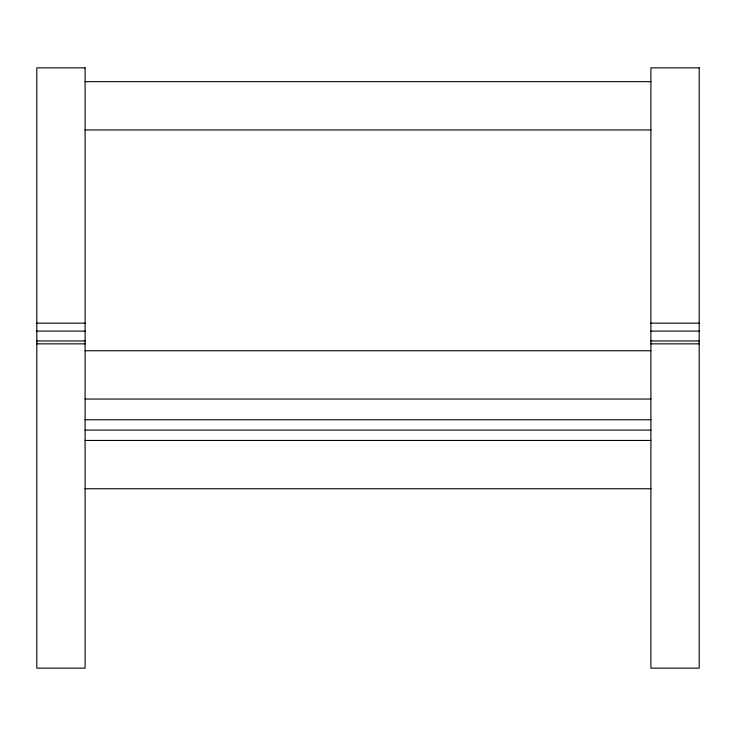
<?xml version="1.0" encoding="UTF-8"?>
<svg xmlns="http://www.w3.org/2000/svg" width="736" height="736" viewBox="0 0 736 736"><rect width="100%" height="100%" fill="white"/><g stroke="black" fill="none" stroke-linecap="round" stroke-linejoin="round"><path stroke-width="1.1" d="M85.1 81.65L650.9 81.65M85.1 129.95L650.9 129.95M36.8 323.15L85.1 323.15M650.9 323.15L699.2 323.15M36.8 331.099L85.1 331.099M650.9 331.099L699.2 331.099M36.8 340.98L85.1 340.98M650.9 340.98L699.2 340.98M36.8 343.85L85.1 343.85M650.9 343.85L699.2 343.85M85.1 350.75L650.9 350.75M85.1 399.05L650.9 399.05M85.1 419.75L650.9 419.75M85.1 430.1L650.9 430.1M85.1 440.45L650.9 440.45M85.1 488.75L650.9 488.75M85.1 67.85L36.8 67.85L36.8 668.15L85.1 668.15L85.1 67.85M699.2 67.85L650.9 67.85L650.9 668.15L699.2 668.15L699.2 67.85"/></g></svg>
